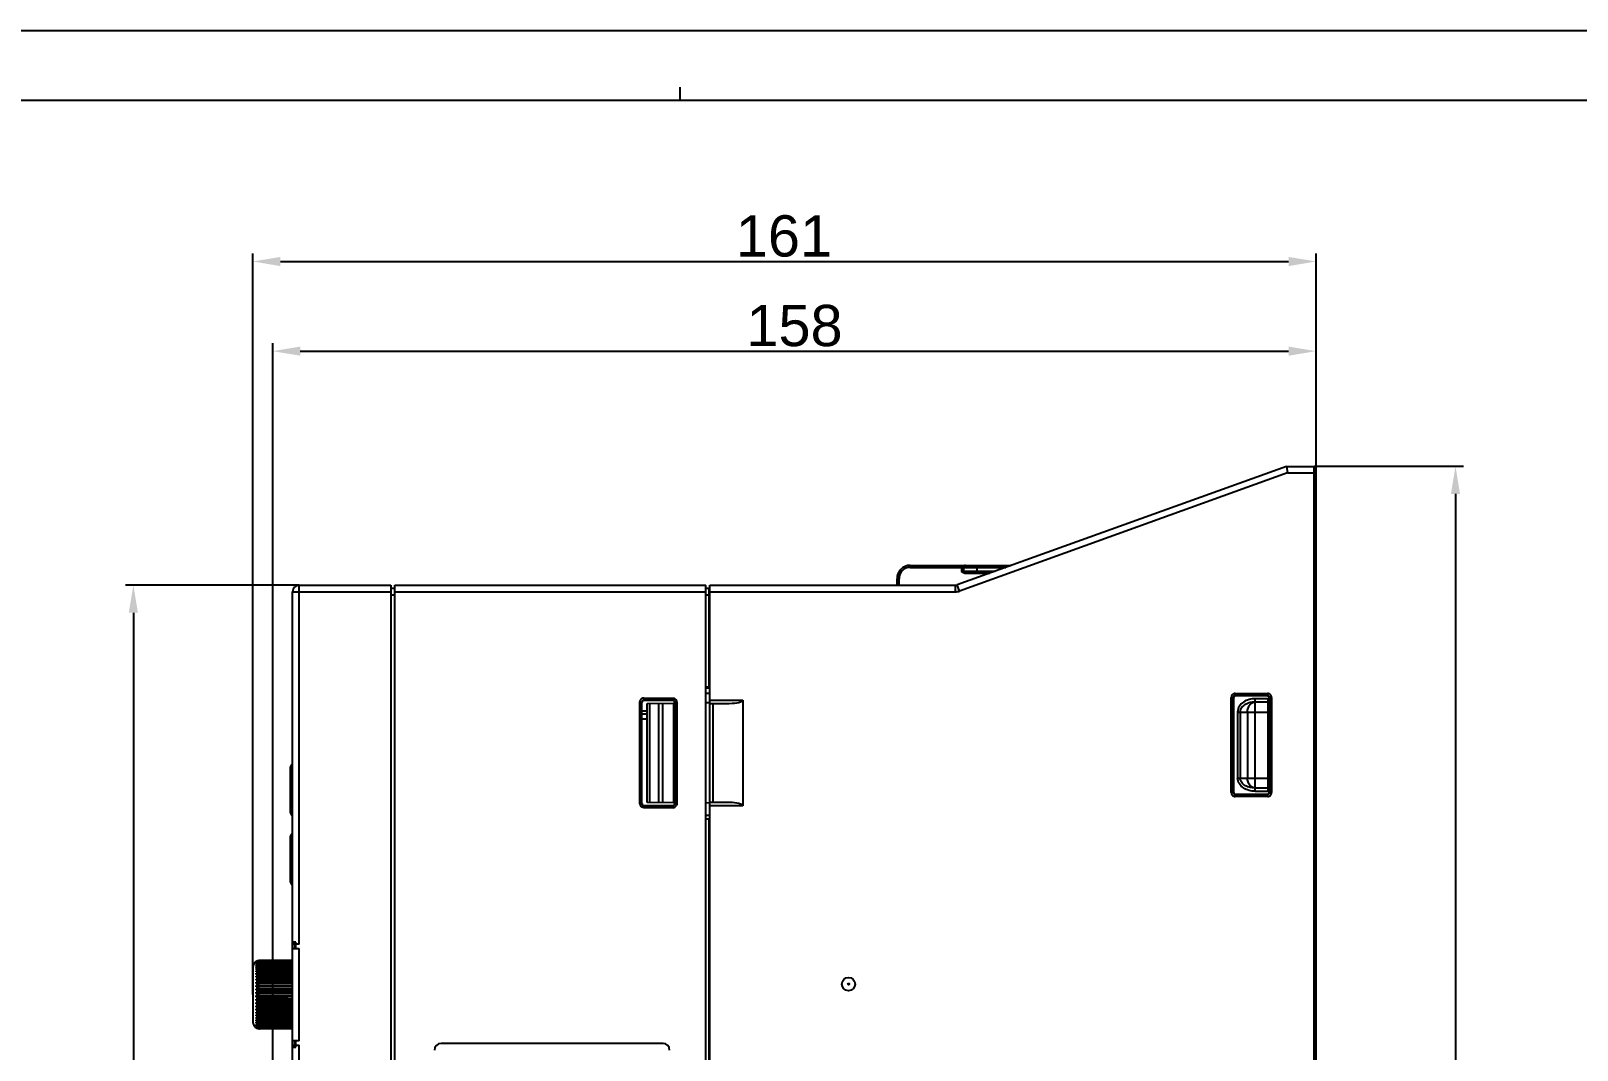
# Model space of a CAD drawing. Header units: millimetres. Extents: x 1211 to 2052, y 913 to 1507.
# Drawn here: x 1584.1 to 1818.2, y 1353 to 1507.3 of the extents above; entities that cross this region are included whole.
import ezdxf

# ---------------------------------------------------------------- set-up
doc = ezdxf.new("R2010")
doc.units = ezdxf.units.MM
for name, color, linetype in [('1360010094SOLIDLINE', 7, 'Continuous'), ('ELT-IDC-30A-2_54SOLIDLINE', 7, 'Continuous'), ('VF-51-F0001_2_SOLIDLINE', 7, 'Continuous'), ('VF-51-P002SOLIDLINE', 7, 'Continuous'), ('VF-51-P003DIMENSION', 7, 'Continuous'), ('VF-51-P003SOLIDLINE', 7, 'Continuous'), ('VF-51-P004SOLIDLINE', 7, 'Continuous'), ('VF-51-P005SOLIDLINE', 7, 'Continuous'), ('VF-51-P006SOLIDLINE', 7, 'Continuous')]:
    doc.layers.add(name, color=color, linetype=linetype)
doc.styles.get("Standard").update_dxf_attribs({"font": 'arial.ttf'})
doc.dimstyles.new('DIMSTYLE_1', dxfattribs={"dimtxt": 4.166667, "dimasz": 4.166667, "dimexe": 1.2, "dimexo": 0, "dimtad": 1, "dimdsep": 46, "dimtxsty": 'Standard', "dimblk": 'CLOSED', "dimblk1": 'CLOSED', "dimblk2": 'CLOSED', "dimcen": 0.09, "dimclrt": 5, "dimadec": 0, "dimazin": 0, "dimtp": 0.2, "dimtm": 0.2, "dimtfac": 1, "dimtofl": 0, "dimtmove": 0, "dimatfit": 3, "dimldrblk": 'CLOSED', "dimfxl": 1, "dimtolj": 1, "dimarcsym": 0})

# ---------------------------------------------------------------- blocks, each defined once
blk = doc.blocks.new('*D7')
at = {"layer": 'Defpoints', "color": 0, "linetype": 'Continuous', "transparency": 16777216}
for p in [(1778.7, 1472.41), (1778.7, 1438.19), (1617.7, 1361.39)]:
    blk.add_point(p, dxfattribs=at)
at = {"layer": 'VF-51-P003DIMENSION', "color": 0, "linetype": 'Continuous', "lineweight": -2, "transparency": 16777216}
for p, q in [((1617.7, 1361.39), (1617.7, 1473.61)), ((1778.7, 1438.19), (1778.7, 1473.61)), ((1621.86, 1472.41), (1774.53, 1472.41))]:
    blk.add_line(p, q, dxfattribs=at)
at = {"layer": 'VF-51-P003DIMENSION', "color": 0, "linetype": 'Continuous', "transparency": 16777216}
for points in [[(1621.86, 1473.1), (1621.86, 1471.71), (1617.7, 1472.41)], [(1774.53, 1473.1), (1774.53, 1471.71), (1778.7, 1472.41)]]:
    blk.add_solid(points, dxfattribs=at)
at = {"layer": 'VF-51-P003DIMENSION', "color": 5, "linetype": 'Continuous', "transparency": 16777216, "insert": (1698.11, 1479.41), "char_height": 6.25, "attachment_point": 2}
blk.add_mtext('\\A1;161', dxfattribs=at)
blk = doc.blocks.new('_CLOSED')
at = {"color": 0, "linetype": 'ByBlock'}
for p, q in [((0, 0), (-1, 0.2)), ((-1, 0.2), (-1, -0.2)), ((-1, -0.2), (0, 0)), ((-1, 0), (0, 0))]:
    blk.add_line(p, q, dxfattribs=at)
blk = doc.blocks.new('*D8')
at = {"layer": 'Defpoints', "color": 0, "linetype": 'Continuous', "transparency": 16777216}
for p in [(1778.7, 1458.83), (1778.7, 1438.19), (1620.7, 1328.81)]:
    blk.add_point(p, dxfattribs=at)
at = {"layer": 'VF-51-P003DIMENSION', "color": 0, "linetype": 'Continuous', "lineweight": -2, "transparency": 16777216}
for p, q in [((1620.7, 1328.81), (1620.7, 1460.03)), ((1624.86, 1458.83), (1774.53, 1458.83)), ((1778.7, 1438.19), (1778.7, 1460.03))]:
    blk.add_line(p, q, dxfattribs=at)
at = {"layer": 'VF-51-P003DIMENSION', "color": 0, "linetype": 'Continuous', "transparency": 16777216}
for points in [[(1624.86, 1459.52), (1624.86, 1458.14), (1620.7, 1458.83)], [(1774.53, 1459.52), (1774.53, 1458.14), (1778.7, 1458.83)]]:
    blk.add_solid(points, dxfattribs=at)
at = {"layer": 'VF-51-P003DIMENSION', "color": 5, "linetype": 'Continuous', "transparency": 16777216, "insert": (1699.71, 1465.84), "char_height": 6.25, "attachment_point": 2}
blk.add_mtext('\\A1;158', dxfattribs=at)
blk = doc.blocks.new('*D9')
at = {"layer": 'Defpoints', "color": 0, "linetype": 'Continuous', "transparency": 16777216}
for p in [(1778.4, 1441.39), (1778.4, 1121.39), (1799.8, 1121.39)]:
    blk.add_point(p, dxfattribs=at)
at = {"layer": 'VF-51-P003DIMENSION', "color": 0, "linetype": 'Continuous', "lineweight": -2, "transparency": 16777216}
for p, q in [((1778.4, 1441.39), (1801, 1441.39)), ((1799.8, 1437.22), (1799.8, 1290.02)), ((1799.8, 1125.56), (1799.8, 1274.99)), ((1778.4, 1121.39), (1801, 1121.39))]:
    blk.add_line(p, q, dxfattribs=at)
at = {"layer": 'VF-51-P003DIMENSION', "color": 0, "linetype": 'Continuous', "transparency": 16777216}
for points in [[(1799.11, 1437.22), (1800.49, 1437.22), (1799.8, 1441.39)], [(1799.11, 1125.56), (1800.49, 1125.56), (1799.8, 1121.39)]]:
    blk.add_solid(points, dxfattribs=at)
at = {"layer": 'VF-51-P003DIMENSION', "color": 5, "linetype": 'Continuous', "transparency": 16777216, "insert": (1806.49, 1282.51), "char_height": 6.25, "attachment_point": 2, "rotation": 270}
blk.add_mtext('\\A1;320', dxfattribs=at)
blk = doc.blocks.new('*D10')
at = {"layer": 'Defpoints', "color": 0, "linetype": 'Continuous', "transparency": 16777216}
for p in [(1624.7, 1423.39), (1599.6, 1137.5), (1638.6, 1137.5)]:
    blk.add_point(p, dxfattribs=at)
at = {"layer": 'VF-51-P003DIMENSION', "color": 0, "linetype": 'Continuous', "lineweight": -2, "transparency": 16777216}
for p, q in [((1624.7, 1423.39), (1598.4, 1423.39)), ((1599.6, 1419.22), (1599.6, 1141.66)), ((1638.6, 1137.5), (1598.4, 1137.5))]:
    blk.add_line(p, q, dxfattribs=at)
at = {"layer": 'VF-51-P003DIMENSION', "color": 0, "linetype": 'Continuous', "transparency": 16777216}
for points in [[(1598.9, 1419.22), (1600.29, 1419.22), (1599.6, 1423.39)], [(1598.9, 1141.66), (1600.29, 1141.66), (1599.6, 1137.5)]]:
    blk.add_solid(points, dxfattribs=at)
at = {"layer": 'VF-51-P003DIMENSION', "color": 5, "linetype": 'Continuous', "transparency": 16777216, "insert": (1592.59, 1280.34), "char_height": 6.25, "attachment_point": 2, "rotation": 90}
blk.add_mtext('\\A1;286', dxfattribs=at)

msp = doc.modelspace()

# ---------------------------------------------------------------- linework, layer by layer
at = {"color": 7, "linetype": 'Continuous'}
for p, q in [((2052.34, 1507.322), (1211.34, 1507.322)), ((1226.84, 1496.822), (2036.84, 1496.822))]:
    msp.add_line(p, q, dxfattribs=at)
at = {"linetype": 'Continuous'}
msp.add_line((1682.34, 1498.822), (1682.34, 1496.822), dxfattribs=at)
at = {"layer": '1360010094SOLIDLINE', "linetype": 'Continuous'}
for p, q in [((1676.62, 1404.389), (1677.398, 1404.389)), ((1676.62, 1403.889), (1677.398, 1403.889))]:
    msp.add_line(p, q, dxfattribs=at)
at = {"layer": 'ELT-IDC-30A-2_54SOLIDLINE', "linetype": 'Continuous'}
msp.add_line((1677.398, 1403.129), (1676.62, 1403.129), dxfattribs=at)
at = {"layer": 'VF-51-F0001_2_SOLIDLINE', "linetype": 'Continuous'}
for p, q in [((1623.398, 1388.909), (1623.398, 1395.909)), ((1623.698, 1395.409), (1623.398, 1395.409)), ((1623.368, 1395.359), (1623.368, 1393.404)), ((1623.368, 1395.359), (1623.398, 1395.359)), ((1623.368, 1395.336), (1623.398, 1395.336)), ((1623.368, 1395.178), (1623.398, 1395.178)), ((1623.368, 1394.748), (1623.398, 1394.748)), ((1623.368, 1394.319), (1623.398, 1394.319)), ((1623.398, 1394.161), (1623.368, 1394.161)), ((1623.368, 1393.404), (1623.398, 1393.404)), ((1623.368, 1393.381), (1623.398, 1393.381)), ((1623.368, 1392.559), (1623.368, 1392.259)), ((1623.368, 1392.559), (1623.398, 1392.559)), ((1623.368, 1392.259), (1623.398, 1392.259)), ((1623.368, 1391.459), (1623.368, 1389.504)), ((1623.368, 1391.459), (1623.398, 1391.459)), ((1623.368, 1391.436), (1623.398, 1391.436)), ((1623.368, 1391.233), (1623.398, 1391.233)), ((1623.368, 1389.504), (1623.398, 1389.504)), ((1623.368, 1389.497), (1623.368, 1389.481)), ((1623.368, 1389.481), (1623.398, 1389.481)), ((1623.398, 1389.409), (1623.698, 1389.409)), ((1623.398, 1378.409), (1623.398, 1385.409)), ((1623.698, 1384.909), (1623.398, 1384.909)), ((1623.368, 1383.13), (1623.368, 1380.687)), ((1623.368, 1383.13), (1623.398, 1383.13)), ((1623.368, 1382.845), (1623.398, 1382.845)), ((1623.368, 1381.916), (1623.398, 1381.916)), ((1623.368, 1380.983), (1623.398, 1380.983)), ((1623.398, 1380.715), (1623.368, 1380.715)), ((1623.368, 1380.687), (1623.398, 1380.687)), ((1623.398, 1378.909), (1623.698, 1378.909))]:
    msp.add_line(p, q, dxfattribs=at)
for centre, start, end in [((1623.99, 1395.816), 119.40936, 171.1042), ((1623.998, 1395.817), 120.01436, 180), ((1623.998, 1389), 180, 239.93226), ((1623.99, 1389.001), 188.8958, 240.56875), ((1623.99, 1385.316), 119.40936, 171.1042), ((1623.998, 1385.317), 120.01436, 180), ((1623.998, 1378.5), 180, 239.93226), ((1623.99, 1378.501), 188.8958, 240.56875)]:
    msp.add_arc(centre, 0.6, start, end, dxfattribs=at)
at = {"layer": 'VF-51-P002SOLIDLINE', "linetype": 'Continuous'}
for p, q in [((1623.698, 1349.159), (1623.698, 1422.389)), ((1623.698, 1422.389), (1638.598, 1422.389)), ((1624.698, 1369.028), (1624.698, 1423.389)), ((1624.698, 1423.389), (1638.598, 1423.389)), ((1638.598, 1423.389), (1638.598, 1348.899)), ((1639.198, 1422.889), (1638.598, 1422.889)), ((1639.198, 1421.889), (1638.598, 1421.889)), ((1639.198, 1137.489), (1639.198, 1423.389)), ((1639.198, 1423.389), (1686.298, 1423.389)), ((1639.198, 1422.389), (1686.298, 1422.389)), ((1686.298, 1137.489), (1686.298, 1423.389)), ((1686.798, 1422.889), (1686.298, 1422.889)), ((1686.798, 1421.889), (1686.298, 1421.889)), ((1686.798, 1407.989), (1686.798, 1422.889)), ((1686.798, 1422.039), (1686.898, 1422.037)), ((1686.798, 1421.039), (1686.898, 1421.037)), ((1686.298, 1407.98), (1686.898, 1407.99)), ((1676.3, 1390.291), (1676.3, 1405.686)), ((1676.3, 1405.686), (1676.6, 1405.686)), ((1676.6, 1390.291), (1676.6, 1405.686)), ((1676.9, 1406.286), (1676.9, 1405.986)), ((1676.9, 1406.286), (1681.295, 1406.286)), ((1676.9, 1405.986), (1681.295, 1405.986)), ((1681.295, 1406.286), (1681.295, 1405.986)), ((1681.595, 1405.686), (1681.595, 1390.291)), ((1681.895, 1405.686), (1681.595, 1405.686)), ((1681.895, 1405.686), (1681.895, 1390.291)), ((1676.3, 1390.291), (1676.6, 1390.291)), ((1676.9, 1389.691), (1676.9, 1389.991)), ((1681.295, 1389.991), (1676.9, 1389.991)), ((1681.295, 1389.691), (1676.9, 1389.691)), ((1681.295, 1389.691), (1681.295, 1389.991)), ((1681.895, 1390.291), (1681.595, 1390.291)), ((1686.298, 1387.997), (1686.898, 1387.987)), ((1686.798, 1170.039), (1686.798, 1387.989)), ((1624.198, 1369.334), (1623.698, 1369.34)), ((1623.698, 1368.389), (1624.698, 1368.389)), ((1623.992, 1369.041), (1623.992, 1368.389)), ((1624.698, 1369.028), (1623.992, 1369.041)), ((1624.198, 1368.389), (1624.198, 1369.334)), ((1624.698, 1354.389), (1624.698, 1368.389)), ((1624.698, 1354.389), (1623.698, 1354.389)), ((1623.698, 1353.437), (1624.198, 1353.443)), ((1623.992, 1354.389), (1623.992, 1353.737)), ((1623.992, 1353.737), (1624.698, 1353.749)), ((1624.198, 1353.443), (1624.198, 1354.389)), ((1624.698, 1349.142), (1624.698, 1353.749)), ((1679.805, 1353.996), (1646.19, 1353.996))]:
    msp.add_line(p, q, dxfattribs=at)
for centre, radius, start, end in [((1624.698, 1422.389), 1, 90, 180), ((1676.9, 1405.686), 0.6, 89.99924, 148.23051), ((1676.9, 1405.686), 0.3, 89.99305, 180.00695), ((1681.295, 1405.686), 0.3, 359.99305, 90.00695), ((1681.295, 1405.686), 0.6, 359.99924, 58.23051), ((1676.9, 1390.291), 0.6, 179.99924, 238.23051), ((1676.9, 1390.291), 0.3, 179.99305, 270.00695), ((1681.295, 1390.291), 0.6, 269.99924, 328.23051), ((1623.998, 1369.34), 0.3, 180, 269), ((1623.998, 1353.437), 0.3, 91, 180)]:
    msp.add_arc(centre, radius, start, end, dxfattribs=at)
for centre, major_axis, ratio, start_param, end_param in [((1676.92, 1405.666), (0, 0.3), 0.9999239, 0.0000762, 1.5707963), ((1681.284, 1405.675), (-0.212, -0.212), 0.9999239, 8.6394179, 10.210138), ((1681.284, 1405.675), (0.212, 0.212), 0.9999239, -0.7853601, 0.2617834), ((1676.92, 1390.311), (0, 0.3), 0.9999239, 1.5707963, 3.1415165), ((1681.284, 1390.302), (-0.212, 0.212), 0.9999239, 8.6394179, 10.210138), ((1646.191, 1352.995), (0.707, -0.707), 0.9996955, 2.3563468, 3.9268385), ((1679.804, 1352.995), (0.707, 0.707), 0.9996955, -0.7852459, 0.7852459)]:
    msp.add_ellipse(centre, major_axis=major_axis, ratio=ratio, start_param=start_param, end_param=end_param, dxfattribs=at)
for points in [[(1676.3, 1405.686), (1676.3, 1405.795), (1676.332, 1405.909), (1676.39, 1406.002)], [(1681.295, 1406.286), (1681.404, 1406.286), (1681.518, 1406.254), (1681.611, 1406.196)], [(1676.9, 1389.691), (1676.791, 1389.691), (1676.677, 1389.723), (1676.584, 1389.781)], [(1681.55, 1390.133), (1681.499, 1390.05), (1681.392, 1389.991), (1681.295, 1389.991)], [(1681.595, 1390.291), (1681.595, 1390.236), (1681.579, 1390.18), (1681.55, 1390.133)], [(1681.895, 1390.291), (1681.895, 1390.182), (1681.863, 1390.068), (1681.805, 1389.975)]]:
    msp.add_open_spline(points, degree=3, dxfattribs=at)
at = {"layer": 'VF-51-P003SOLIDLINE', "linetype": 'Continuous'}
for p, q in [((1774.198, 1441.389), (1724.362, 1423.448)), ((1774.372, 1440.389), (1724.7, 1422.507)), ((1774.198, 1441.389), (1774.372, 1440.389)), ((1774.198, 1441.389), (1778.398, 1441.389)), ((1774.372, 1440.389), (1778.398, 1440.389)), ((1778.398, 1121.389), (1778.398, 1441.389)), ((1686.898, 1405.499), (1686.898, 1423.389)), ((1686.898, 1423.389), (1724.023, 1423.389)), ((1686.898, 1422.389), (1724.023, 1422.389)), ((1724.023, 1423.389), (1724.023, 1422.389)), ((1724.7, 1422.507), (1724.362, 1423.448)), ((1686.898, 1407.779), (1686.298, 1407.769)), ((1677.398, 1405.489), (1681.387, 1405.523)), ((1677.398, 1390.489), (1677.398, 1405.489)), ((1677.798, 1390.485), (1677.798, 1405.492)), ((1679.131, 1405.504), (1679.131, 1390.473)), ((1679.731, 1405.509), (1679.731, 1390.468)), ((1681.387, 1405.523), (1681.387, 1390.454)), ((1681.596, 1405.525), (1681.398, 1405.523)), ((1686.898, 1406.998), (1686.298, 1407.008)), ((1686.898, 1405.571), (1686.298, 1405.566)), ((1686.898, 1405.999), (1691.898, 1405.999)), ((1686.898, 1405.499), (1689.832, 1405.499)), ((1686.898, 1390.489), (1686.898, 1405.489)), ((1687.384, 1390.483), (1687.384, 1405.494)), ((1691.898, 1405.999), (1691.898, 1389.978)), ((1765.853, 1391.994), (1765.853, 1406.383)), ((1765.853, 1406.383), (1766.153, 1406.383)), ((1766.153, 1391.994), (1766.153, 1406.383)), ((1766.196, 1406.34), (1766.196, 1392.037)), ((1766.453, 1406.983), (1766.453, 1406.683)), ((1766.453, 1406.983), (1771.342, 1406.983)), ((1766.453, 1406.683), (1771.342, 1406.683)), ((1771.299, 1406.64), (1766.496, 1406.64)), ((1771.342, 1406.983), (1771.342, 1406.683)), ((1771.599, 1392.037), (1771.599, 1406.34)), ((1771.642, 1406.383), (1771.642, 1391.994)), ((1771.942, 1406.383), (1771.642, 1406.383)), ((1771.942, 1406.383), (1771.942, 1391.994)), ((1765.853, 1391.994), (1766.153, 1391.994)), ((1766.453, 1391.394), (1766.453, 1391.694)), ((1771.342, 1391.694), (1766.453, 1391.694)), ((1771.342, 1391.394), (1766.453, 1391.394)), ((1766.496, 1391.737), (1771.299, 1391.737)), ((1771.342, 1391.394), (1771.342, 1391.694)), ((1771.942, 1391.994), (1771.642, 1391.994)), ((1681.387, 1390.454), (1677.398, 1390.489)), ((1681.596, 1390.452), (1681.398, 1390.454)), ((1686.898, 1390.406), (1686.298, 1390.411)), ((1686.898, 1388.529), (1686.298, 1388.519)), ((1686.898, 1167.549), (1686.898, 1390.478)), ((1689.832, 1390.478), (1686.898, 1390.478)), ((1691.898, 1389.978), (1686.898, 1389.978))]:
    msp.add_line(p, q, dxfattribs=at)
for radius in [1, 0.1]:
    msp.add_circle((1707.898, 1362.989), radius, dxfattribs=at)
for centre, radius, start, end in [((1724.023, 1424.389), 1, 270, 289.79888), ((1724.023, 1424.389), 2, 270, 289.79888), ((1766.453, 1406.384), 0.6, 89.99646, 180.00354), ((1766.453, 1406.384), 0.3, 89.97178, 180.02822), ((1771.343, 1406.384), 0.6, 359.99646, 90.00354), ((1771.343, 1406.384), 0.3, 359.97178, 90.02822), ((1766.453, 1391.994), 0.6, 179.99646, 270.00354), ((1766.453, 1391.994), 0.3, 179.97178, 270.02822), ((1771.343, 1391.994), 0.6, 269.99646, 0.00354), ((1771.343, 1391.994), 0.3, 269.97178, 0.02822)]:
    msp.add_arc(centre, radius, start, end, dxfattribs=at)
for centre, major_axis, ratio, start_param, end_param in [((1689.814, 1405.999), (2.083, 0), 0.24, -1.5620697, 0), ((1766.496, 1406.34), (-0.185, 0.237), 0.9997489, -0.6627332, 0.9077585), ((1771.299, 1406.34), (0.229, 0.194), 0.9996295, 5.5805327, 7.1510245), ((1766.496, 1392.037), (0.185, 0.237), 0.9997489, -4.0493511, -2.4788594), ((1771.299, 1392.037), (0.229, -0.194), 0.9996295, -0.8678391, 0.7026526), ((1689.814, 1389.978), (2.083, 0), 0.24, 0, 1.5620697)]:
    msp.add_ellipse(centre, major_axis=major_axis, ratio=ratio, start_param=start_param, end_param=end_param, dxfattribs=at)
at = {"layer": 'VF-51-P004SOLIDLINE', "linetype": 'Continuous'}
for p, q in [((1717.237, 1426.389), (1717.237, 1426.089)), ((1717.237, 1426.389), (1732.531, 1426.389)), ((1717.237, 1426.089), (1731.698, 1426.089)), ((1725.017, 1426.389), (1725.017, 1425.483)), ((1725.315, 1426.089), (1725.315, 1425.492)), ((1727.298, 1426.389), (1727.298, 1425.218)), ((1715.237, 1424.354), (1715.537, 1424.359)), ((1715.254, 1423.389), (1715.237, 1424.354)), ((1715.554, 1423.389), (1715.537, 1424.359)), ((1729.198, 1425.189), (1725.534, 1425.189)), ((1727.298, 1425.518), (1730.113, 1425.518)), ((1727.298, 1425.218), (1729.28, 1425.218))]:
    msp.add_line(p, q, dxfattribs=at)
for radius in [2, 1.7]:
    msp.add_arc((1717.237, 1424.389), radius, 90, 181, dxfattribs=at)
for points, knots in [([(1725.612, 1426.389), (1725.536, 1426.389), (1725.377, 1426.324), (1725.315, 1426.165), (1725.315, 1426.089)], [0, 0, 0, 0, 0.4984833, 1, 1, 1, 1]), ([(1725.017, 1425.483), (1725.083, 1425.483), (1725.172, 1425.483), (1725.27, 1425.489), (1725.304, 1425.49), (1725.315, 1425.492)], [0, 0, 0, 0, 0.6645417, 0.8890124, 1, 1, 1, 1]), ([(1725.534, 1425.189), (1725.433, 1425.189), (1725.232, 1425.268), (1725.089, 1425.412), (1725.017, 1425.483)], [0, 0, 0, 0, 0.4979135, 1, 1, 1, 1]), ([(1725.315, 1425.492), (1725.387, 1425.501), (1725.609, 1425.503), (1726.035, 1425.513), (1726.623, 1425.517), (1727.063, 1425.518), (1727.298, 1425.518)], [0, 0, 0, 0, 0.1106187, 0.3351678, 0.6447553, 1, 1, 1, 1]), ([(1725.315, 1425.492), (1725.315, 1425.416), (1725.378, 1425.257), (1725.536, 1425.193), (1725.612, 1425.193)], [0, 0, 0, 0, 0.5014867, 1, 1, 1, 1]), ([(1725.534, 1425.189), (1725.543, 1425.189), (1725.569, 1425.19), (1725.595, 1425.19), (1725.612, 1425.193)], [0, 0, 0, 0, 0.3581269, 1, 1, 1, 1]), ([(1725.612, 1425.193), (1725.674, 1425.201), (1725.863, 1425.203), (1726.224, 1425.213), (1726.724, 1425.217), (1727.098, 1425.218), (1727.298, 1425.218)], [0, 0, 0, 0, 0.1106527, 0.3351992, 0.644772, 1, 1, 1, 1])]:
    msp.add_open_spline(points, degree=3, knots=knots, dxfattribs=at)
at = {"layer": 'VF-51-P005SOLIDLINE', "linetype": 'Continuous'}
for p, q in [((1617.698, 1365.542), (1617.698, 1357.235)), ((1618.168, 1366.376), (1618.168, 1366.388)), ((1618.189, 1366.388), (1618.168, 1366.388)), ((1618.168, 1366.31), (1618.168, 1366.345)), ((1618.232, 1366.345), (1618.168, 1366.345)), ((1618.168, 1366.19), (1618.168, 1366.247)), ((1618.29, 1366.247), (1618.168, 1366.247)), ((1618.29, 1366.247), (1618.168, 1366.247)), ((1618.395, 1366.097), (1618.168, 1366.096)), ((1618.395, 1366.097), (1618.168, 1366.096)), ((1618.168, 1366.017), (1618.168, 1366.096)), ((1623.698, 1365.904), (1618.168, 1365.894)), ((1618.168, 1365.794), (1618.168, 1365.894)), ((1618.168, 1365.522), (1618.168, 1365.642)), ((1618.168, 1365.205), (1618.168, 1365.344)), ((1618.168, 1364.846), (1618.168, 1365.002)), ((1623.698, 1365.275), (1618.421, 1365.257)), ((1623.698, 1365.605), (1618.458, 1365.586)), ((1623.698, 1365.89), (1618.496, 1365.871)), ((1623.698, 1366.127), (1618.534, 1366.109)), ((1623.698, 1366.315), (1618.574, 1366.297)), ((1623.698, 1366.45), (1618.614, 1366.433)), ((1623.698, 1366.532), (1618.654, 1366.515)), ((1618.654, 1366.515), (1618.694, 1366.514)), ((1623.698, 1366.56), (1618.694, 1366.542)), ((1618.168, 1364.45), (1618.168, 1364.621)), ((1618.168, 1364.02), (1618.168, 1364.204)), ((1618.168, 1363.561), (1618.168, 1363.757)), ((1618.168, 1363.078), (1618.168, 1363.283)), ((1618.168, 1362.576), (1618.168, 1362.789)), ((1623.698, 1363.105), (1618.253, 1363.086)), ((1623.698, 1363.593), (1618.284, 1363.574)), ((1623.698, 1364.06), (1618.316, 1364.041)), ((1623.698, 1364.498), (1618.35, 1364.48)), ((1623.698, 1364.905), (1618.385, 1364.887)), ((1618.168, 1362.576), (1618.223, 1362.58)), ((1618.168, 1362.062), (1618.168, 1362.28)), ((1618.168, 1362.062), (1618.195, 1362.063)), ((1618.168, 1361.54), (1618.168, 1361.76)), ((1618.362, 1361.541), (1618.168, 1361.54)), ((1618.168, 1361.017), (1618.168, 1361.237)), ((1618.362, 1361.236), (1618.168, 1361.237)), ((1618.168, 1360.497), (1618.168, 1360.715)), ((1618.195, 1360.714), (1618.168, 1360.715)), ((1623.698, 1362.082), (1618.195, 1362.063)), ((1623.698, 1360.695), (1618.195, 1360.714)), ((1623.698, 1362.599), (1618.223, 1362.58)), ((1623.698, 1360.695), (1623.632, 1360.695)), ((1618.168, 1359.988), (1618.168, 1360.201)), ((1618.223, 1360.197), (1618.168, 1360.201)), ((1618.168, 1359.494), (1618.168, 1359.699)), ((1618.168, 1359.02), (1618.168, 1359.217)), ((1618.168, 1358.573), (1618.168, 1358.758)), ((1618.168, 1358.156), (1618.168, 1358.327)), ((1623.698, 1360.178), (1618.223, 1360.197)), ((1623.698, 1359.673), (1618.253, 1359.692)), ((1623.698, 1359.184), (1618.284, 1359.203)), ((1623.698, 1358.718), (1618.316, 1358.736)), ((1623.698, 1358.279), (1618.35, 1358.297)), ((1618.168, 1357.775), (1618.168, 1357.931)), ((1618.168, 1357.433), (1618.168, 1357.572)), ((1618.168, 1357.135), (1618.168, 1357.255)), ((1618.168, 1356.883), (1618.168, 1356.983)), ((1623.698, 1356.873), (1618.168, 1356.883)), ((1618.168, 1356.681), (1618.168, 1356.76)), ((1618.395, 1356.68), (1618.168, 1356.681)), ((1618.168, 1356.53), (1618.168, 1356.587)), ((1618.29, 1356.53), (1618.168, 1356.53)), ((1618.29, 1356.53), (1618.168, 1356.53)), ((1618.168, 1356.432), (1618.168, 1356.467)), ((1618.231, 1356.432), (1618.168, 1356.432)), ((1618.168, 1356.389), (1618.168, 1356.401)), ((1618.188, 1356.389), (1618.168, 1356.389)), ((1623.698, 1357.872), (1618.385, 1357.891)), ((1623.698, 1357.502), (1618.421, 1357.52)), ((1623.698, 1357.173), (1618.458, 1357.191)), ((1623.698, 1356.887), (1618.496, 1356.906)), ((1623.698, 1356.65), (1618.534, 1356.668)), ((1623.698, 1356.462), (1618.574, 1356.48)), ((1623.698, 1356.327), (1618.614, 1356.345)), ((1623.698, 1356.245), (1618.654, 1356.263)), ((1618.694, 1356.263), (1618.654, 1356.263)), ((1623.698, 1356.218), (1618.694, 1356.235))]:
    msp.add_line(p, q, dxfattribs=at)
for centre, radius, start, end in [((1618.698, 1365.542), 1, 122.41178, 180), ((1618.645, 1365.608), 0.904, 116.7256, 121.8689), ((1618.83, 1365.278), 1.255, 121.10272, 121.82441), ((1618.576, 1365.311), 0.986, 83.12188, 90.1346), ((1618.787, 1365.374), 1.06, 98.06483, 101.11219), ((1618.617, 1365.456), 0.976, 85.44953, 90.18038), ((1618.697, 1365.571), 0.971, 90.20075, 93.48046), ((1618.657, 1365.551), 0.964, 90.19976, 91.0663), ((1618.739, 1365.526), 0.988, 92.5845, 95.81329), ((1618.782, 1365.411), 1.022, 94.93096, 98.06412), ((1618.698, 1357.235), 1, 180, 237.94187), ((1618.829, 1357.498), 1.254, 238.17561, 238.89646), ((1618.645, 1357.169), 0.904, 238.13078, 243.27446), ((1618.721, 1357.274), 1.043, 238.00371, 242.83585), ((1618.714, 1357.261), 1.028, 242.84101, 245.23306), ((1618.706, 1357.244), 1.01, 245.21732, 256.07171), ((1618.7, 1357.224), 0.989, 256.12035, 257.05351), ((1618.698, 1357.214), 0.979, 257.04599, 266.54632), ((1618.576, 1357.466), 0.986, 269.8654, 276.87812), ((1618.787, 1357.402), 1.059, 258.97918, 261.97782), ((1618.617, 1357.321), 0.976, 269.81963, 274.55047), ((1618.782, 1357.366), 1.022, 261.97844, 265.0693), ((1618.739, 1357.251), 0.988, 264.23076, 267.41565), ((1618.657, 1357.226), 0.964, 268.9337, 269.80023), ((1618.697, 1357.206), 0.971, 266.56449, 269.79928)]:
    msp.add_arc(centre, radius, start, end, dxfattribs=at)
for points, knots in [([(1618.639, 1366.54), (1618.557, 1366.535), (1618.392, 1366.504), (1618.24, 1366.433), (1618.168, 1366.388)], [0, 0, 0, 0, 0.4892684, 1, 1, 1, 1]), ([(1618.168, 1366.31), (1618.235, 1366.352), (1618.381, 1366.413), (1618.537, 1366.432), (1618.614, 1366.433)], [0, 0, 0, 0, 0.5092576, 1, 1, 1, 1]), ([(1618.583, 1366.414), (1618.511, 1366.4), (1618.367, 1366.356), (1618.233, 1366.287), (1618.168, 1366.247)], [0, 0, 0, 0, 0.4916705, 1, 1, 1, 1]), ([(1618.168, 1366.19), (1618.229, 1366.227), (1618.363, 1366.28), (1618.504, 1366.297), (1618.574, 1366.297)], [0, 0, 0, 0, 0.5080491, 1, 1, 1, 1]), ([(1618.694, 1366.29), (1618.603, 1366.278), (1618.419, 1366.23), (1618.25, 1366.145), (1618.168, 1366.096)], [0, 0, 0, 0, 0.4902374, 1, 1, 1, 1]), ([(1618.168, 1366.017), (1618.224, 1366.049), (1618.344, 1366.095), (1618.472, 1366.109), (1618.534, 1366.109)], [0, 0, 0, 0, 0.5066961, 1, 1, 1, 1]), ([(1618.694, 1366.097), (1618.602, 1366.081), (1618.42, 1366.027), (1618.251, 1365.941), (1618.168, 1365.894)], [0, 0, 0, 0, 0.4919242, 1, 1, 1, 1]), ([(1618.168, 1365.794), (1618.218, 1365.821), (1618.326, 1365.86), (1618.44, 1365.871), (1618.496, 1365.871)], [0, 0, 0, 0, 0.5052362, 1, 1, 1, 1]), ([(1618.694, 1365.852), (1618.602, 1365.833), (1618.421, 1365.774), (1618.252, 1365.688), (1618.168, 1365.642)], [0, 0, 0, 0, 0.49411, 1, 1, 1, 1]), ([(1618.168, 1365.522), (1618.19, 1365.534), (1618.283, 1365.572), (1618.384, 1365.586), (1618.458, 1365.586)], [0, 0, 0, 0, 0.2549462, 1, 1, 1, 1]), ([(1618.694, 1365.558), (1618.602, 1365.536), (1618.467, 1365.488), (1618.295, 1365.409), (1618.21, 1365.365), (1618.168, 1365.344)], [0, 0, 0, 0, 0.4966684, 0.7507435, 1, 1, 1, 1]), ([(1618.168, 1365.205), (1618.188, 1365.215), (1618.269, 1365.246), (1618.356, 1365.257), (1618.421, 1365.257)], [0, 0, 0, 0, 0.2534946, 1, 1, 1, 1]), ([(1618.694, 1365.218), (1618.602, 1365.194), (1618.468, 1365.143), (1618.296, 1365.064), (1618.21, 1365.022), (1618.168, 1365.002)], [0, 0, 0, 0, 0.4996055, 0.7533746, 1, 1, 1, 1]), ([(1618.639, 1366.51), (1618.56, 1366.502), (1618.4, 1366.466), (1618.252, 1366.396), (1618.181, 1366.353)], [0, 0, 0, 0, 0.4896473, 1, 1, 1, 1]), ([(1618.239, 1366.416), (1618.301, 1366.448), (1618.433, 1366.496), (1618.571, 1366.513), (1618.639, 1366.514)], [0, 0, 0, 0, 0.5077883, 1, 1, 1, 1]), ([(1618.421, 1365.257), (1618.443, 1365.257), (1618.536, 1365.253), (1618.627, 1365.236), (1618.694, 1365.218)], [0, 0, 0, 0, 0.2458404, 1, 1, 1, 1]), ([(1618.458, 1365.586), (1618.477, 1365.586), (1618.557, 1365.584), (1618.636, 1365.571), (1618.694, 1365.558)], [0, 0, 0, 0, 0.2469322, 1, 1, 1, 1]), ([(1618.496, 1365.871), (1618.512, 1365.872), (1618.579, 1365.87), (1618.645, 1365.861), (1618.694, 1365.852)], [0, 0, 0, 0, 0.2478669, 1, 1, 1, 1]), ([(1618.534, 1366.109), (1618.574, 1366.109), (1618.628, 1366.106), (1618.681, 1366.099), (1618.694, 1366.097)], [0, 0, 0, 0, 0.7481981, 1, 1, 1, 1]), ([(1618.168, 1364.846), (1618.185, 1364.854), (1618.255, 1364.878), (1618.329, 1364.886), (1618.385, 1364.887)], [0, 0, 0, 0, 0.2520323, 1, 1, 1, 1]), ([(1618.694, 1364.837), (1618.603, 1364.81), (1618.469, 1364.757), (1618.296, 1364.678), (1618.211, 1364.639), (1618.168, 1364.621)], [0, 0, 0, 0, 0.5027261, 0.7560481, 1, 1, 1, 1]), ([(1618.694, 1364.418), (1618.603, 1364.388), (1618.47, 1364.334), (1618.297, 1364.257), (1618.211, 1364.22), (1618.168, 1364.204)], [0, 0, 0, 0, 0.5059176, 0.7586668, 1, 1, 1, 1]), ([(1618.168, 1364.02), (1618.203, 1364.031), (1618.253, 1364.039), (1618.303, 1364.041), (1618.316, 1364.041)], [0, 0, 0, 0, 0.7479847, 1, 1, 1, 1]), ([(1618.694, 1363.965), (1618.603, 1363.934), (1618.471, 1363.879), (1618.297, 1363.804), (1618.211, 1363.77), (1618.168, 1363.757)], [0, 0, 0, 0, 0.5090628, 0.7611316, 1, 1, 1, 1]), ([(1618.168, 1363.561), (1618.196, 1363.568), (1618.235, 1363.573), (1618.274, 1363.574), (1618.284, 1363.574)], [0, 0, 0, 0, 0.74764, 1, 1, 1, 1]), ([(1618.694, 1363.485), (1618.604, 1363.452), (1618.471, 1363.396), (1618.298, 1363.325), (1618.211, 1363.294), (1618.168, 1363.283)], [0, 0, 0, 0, 0.5120416, 0.7633426, 1, 1, 1, 1]), ([(1618.694, 1362.981), (1618.604, 1362.947), (1618.472, 1362.891), (1618.298, 1362.824), (1618.211, 1362.797), (1618.168, 1362.789)], [0, 0, 0, 0, 0.5147329, 0.7652023, 1, 1, 1, 1]), ([(1618.253, 1363.086), (1618.326, 1363.086), (1618.477, 1363.058), (1618.621, 1363.009), (1618.694, 1362.981)], [0, 0, 0, 0, 0.4846613, 1, 1, 1, 1]), ([(1618.284, 1363.574), (1618.352, 1363.575), (1618.492, 1363.552), (1618.626, 1363.509), (1618.694, 1363.485)], [0, 0, 0, 0, 0.4865498, 1, 1, 1, 1]), ([(1618.316, 1364.041), (1618.379, 1364.041), (1618.508, 1364.023), (1618.632, 1363.987), (1618.694, 1363.965)], [0, 0, 0, 0, 0.4884509, 1, 1, 1, 1]), ([(1618.35, 1364.48), (1618.407, 1364.48), (1618.524, 1364.466), (1618.637, 1364.436), (1618.694, 1364.418)], [0, 0, 0, 0, 0.4903191, 1, 1, 1, 1]), ([(1618.385, 1364.887), (1618.41, 1364.887), (1618.515, 1364.882), (1618.618, 1364.859), (1618.694, 1364.837)], [0, 0, 0, 0, 0.2445987, 1, 1, 1, 1]), ([(1618.694, 1362.46), (1618.605, 1362.425), (1618.473, 1362.37), (1618.298, 1362.307), (1618.211, 1362.285), (1618.168, 1362.28)], [0, 0, 0, 0, 0.5170183, 0.7666192, 1, 1, 1, 1]), ([(1618.694, 1361.927), (1618.605, 1361.892), (1618.474, 1361.838), (1618.298, 1361.781), (1618.211, 1361.763), (1618.168, 1361.76)], [0, 0, 0, 0, 0.518787, 0.7675132, 1, 1, 1, 1]), ([(1618.168, 1361.54), (1618.21, 1361.54), (1618.298, 1361.527), (1618.475, 1361.476), (1618.605, 1361.424), (1618.694, 1361.389)], [0, 0, 0, 0, 0.2321853, 0.4800641, 1, 1, 1, 1]), ([(1618.694, 1361.389), (1618.605, 1361.353), (1618.475, 1361.301), (1618.298, 1361.25), (1618.21, 1361.237), (1618.168, 1361.237)], [0, 0, 0, 0, 0.5199422, 0.767822, 1, 1, 1, 1]), ([(1618.168, 1361.017), (1618.211, 1361.014), (1618.298, 1360.996), (1618.474, 1360.939), (1618.605, 1360.885), (1618.694, 1360.85)], [0, 0, 0, 0, 0.2324942, 0.4812193, 1, 1, 1, 1]), ([(1618.168, 1360.497), (1618.211, 1360.492), (1618.298, 1360.47), (1618.473, 1360.407), (1618.605, 1360.352), (1618.694, 1360.317)], [0, 0, 0, 0, 0.2333882, 0.4829881, 1, 1, 1, 1]), ([(1618.195, 1362.063), (1618.236, 1362.063), (1618.319, 1362.052), (1618.487, 1362.008), (1618.611, 1361.96), (1618.694, 1361.927)], [0, 0, 0, 0, 0.2343142, 0.4817383, 1, 1, 1, 1]), ([(1618.694, 1360.85), (1618.611, 1360.817), (1618.487, 1360.769), (1618.319, 1360.725), (1618.236, 1360.714), (1618.195, 1360.714)], [0, 0, 0, 0, 0.518268, 0.7656934, 1, 1, 1, 1]), ([(1618.223, 1362.58), (1618.262, 1362.58), (1618.34, 1362.571), (1618.499, 1362.533), (1618.616, 1362.49), (1618.694, 1362.46)], [0, 0, 0, 0, 0.2362325, 0.483404, 1, 1, 1, 1]), ([(1618.694, 1360.317), (1618.616, 1360.287), (1618.499, 1360.244), (1618.34, 1360.206), (1618.262, 1360.197), (1618.223, 1360.197)], [0, 0, 0, 0, 0.5166012, 0.7637735, 1, 1, 1, 1]), ([(1618.168, 1359.988), (1618.211, 1359.98), (1618.298, 1359.953), (1618.472, 1359.886), (1618.604, 1359.83), (1618.694, 1359.796)], [0, 0, 0, 0, 0.2348051, 0.4852735, 1, 1, 1, 1]), ([(1618.168, 1359.494), (1618.211, 1359.483), (1618.298, 1359.453), (1618.471, 1359.381), (1618.604, 1359.325), (1618.694, 1359.292)], [0, 0, 0, 0, 0.2366648, 0.4879647, 1, 1, 1, 1]), ([(1618.284, 1359.203), (1618.274, 1359.203), (1618.235, 1359.204), (1618.196, 1359.209), (1618.168, 1359.217)], [0, 0, 0, 0, 0.2523627, 1, 1, 1, 1]), ([(1618.168, 1359.02), (1618.211, 1359.007), (1618.297, 1358.973), (1618.471, 1358.899), (1618.603, 1358.843), (1618.694, 1358.812)], [0, 0, 0, 0, 0.2388759, 0.4909435, 1, 1, 1, 1]), ([(1618.316, 1358.736), (1618.303, 1358.736), (1618.253, 1358.738), (1618.203, 1358.746), (1618.168, 1358.758)], [0, 0, 0, 0, 0.2520227, 1, 1, 1, 1]), ([(1618.168, 1358.573), (1618.211, 1358.557), (1618.297, 1358.52), (1618.47, 1358.443), (1618.603, 1358.389), (1618.694, 1358.359)], [0, 0, 0, 0, 0.2413407, 0.4940888, 1, 1, 1, 1]), ([(1618.168, 1358.156), (1618.211, 1358.138), (1618.296, 1358.099), (1618.469, 1358.02), (1618.603, 1357.967), (1618.694, 1357.94)], [0, 0, 0, 0, 0.2439595, 0.4972803, 1, 1, 1, 1]), ([(1618.694, 1359.796), (1618.621, 1359.768), (1618.477, 1359.719), (1618.326, 1359.691), (1618.253, 1359.692)], [0, 0, 0, 0, 0.5153411, 1, 1, 1, 1]), ([(1618.694, 1359.292), (1618.626, 1359.268), (1618.492, 1359.225), (1618.352, 1359.203), (1618.284, 1359.203)], [0, 0, 0, 0, 0.5134516, 1, 1, 1, 1]), ([(1618.694, 1358.812), (1618.632, 1358.79), (1618.508, 1358.754), (1618.379, 1358.736), (1618.316, 1358.736)], [0, 0, 0, 0, 0.5115503, 1, 1, 1, 1]), ([(1618.694, 1358.359), (1618.637, 1358.341), (1618.524, 1358.311), (1618.407, 1358.297), (1618.35, 1358.297)], [0, 0, 0, 0, 0.5096819, 1, 1, 1, 1]), ([(1618.694, 1357.94), (1618.668, 1357.933), (1618.567, 1357.906), (1618.462, 1357.89), (1618.385, 1357.891)], [0, 0, 0, 0, 0.2562816, 1, 1, 1, 1]), ([(1618.385, 1357.891), (1618.329, 1357.891), (1618.255, 1357.899), (1618.185, 1357.923), (1618.168, 1357.931)], [0, 0, 0, 0, 0.7479678, 1, 1, 1, 1]), ([(1618.168, 1357.775), (1618.21, 1357.755), (1618.296, 1357.713), (1618.468, 1357.634), (1618.602, 1357.583), (1618.694, 1357.559)], [0, 0, 0, 0, 0.2466331, 0.5004009, 1, 1, 1, 1]), ([(1618.421, 1357.52), (1618.356, 1357.521), (1618.269, 1357.531), (1618.188, 1357.563), (1618.168, 1357.572)], [0, 0, 0, 0, 0.7465078, 1, 1, 1, 1]), ([(1618.168, 1357.433), (1618.21, 1357.412), (1618.295, 1357.368), (1618.467, 1357.289), (1618.602, 1357.241), (1618.694, 1357.219)], [0, 0, 0, 0, 0.2492642, 0.5033379, 1, 1, 1, 1]), ([(1618.458, 1357.191), (1618.433, 1357.191), (1618.334, 1357.196), (1618.234, 1357.221), (1618.168, 1357.255)], [0, 0, 0, 0, 0.2490902, 1, 1, 1, 1]), ([(1618.168, 1357.135), (1618.252, 1357.089), (1618.421, 1357.003), (1618.602, 1356.944), (1618.694, 1356.926)], [0, 0, 0, 0, 0.5058963, 1, 1, 1, 1]), ([(1618.496, 1356.906), (1618.44, 1356.906), (1618.326, 1356.917), (1618.218, 1356.956), (1618.168, 1356.983)], [0, 0, 0, 0, 0.4947712, 1, 1, 1, 1]), ([(1618.168, 1356.883), (1618.251, 1356.836), (1618.42, 1356.75), (1618.602, 1356.696), (1618.694, 1356.681)], [0, 0, 0, 0, 0.5080821, 1, 1, 1, 1]), ([(1618.534, 1356.668), (1618.472, 1356.668), (1618.344, 1356.682), (1618.224, 1356.728), (1618.168, 1356.76)], [0, 0, 0, 0, 0.4933109, 1, 1, 1, 1]), ([(1618.168, 1356.681), (1618.25, 1356.632), (1618.419, 1356.547), (1618.603, 1356.499), (1618.694, 1356.487)], [0, 0, 0, 0, 0.5097688, 1, 1, 1, 1]), ([(1618.574, 1356.48), (1618.504, 1356.48), (1618.363, 1356.497), (1618.229, 1356.55), (1618.168, 1356.587)], [0, 0, 0, 0, 0.4919579, 1, 1, 1, 1]), ([(1618.168, 1356.53), (1618.233, 1356.49), (1618.367, 1356.421), (1618.512, 1356.377), (1618.585, 1356.363)], [0, 0, 0, 0, 0.5083806, 1, 1, 1, 1]), ([(1618.614, 1356.345), (1618.537, 1356.345), (1618.381, 1356.364), (1618.235, 1356.426), (1618.168, 1356.467)], [0, 0, 0, 0, 0.4907493, 1, 1, 1, 1]), ([(1618.181, 1356.424), (1618.252, 1356.381), (1618.4, 1356.311), (1618.56, 1356.275), (1618.639, 1356.267)], [0, 0, 0, 0, 0.5103722, 1, 1, 1, 1]), ([(1618.639, 1356.263), (1618.571, 1356.264), (1618.433, 1356.281), (1618.301, 1356.329), (1618.239, 1356.361)], [0, 0, 0, 0, 0.492216, 1, 1, 1, 1]), ([(1618.694, 1357.559), (1618.671, 1357.553), (1618.582, 1357.532), (1618.489, 1357.52), (1618.421, 1357.52)], [0, 0, 0, 0, 0.2550364, 1, 1, 1, 1]), ([(1618.694, 1357.219), (1618.674, 1357.215), (1618.597, 1357.199), (1618.517, 1357.191), (1618.458, 1357.191)], [0, 0, 0, 0, 0.2538467, 1, 1, 1, 1]), ([(1618.694, 1356.926), (1618.678, 1356.922), (1618.612, 1356.911), (1618.545, 1356.905), (1618.496, 1356.906)], [0, 0, 0, 0, 0.2527551, 1, 1, 1, 1]), ([(1618.694, 1356.681), (1618.681, 1356.679), (1618.628, 1356.671), (1618.574, 1356.668), (1618.534, 1356.668)], [0, 0, 0, 0, 0.2518014, 1, 1, 1, 1])]:
    msp.add_open_spline(points, degree=3, knots=knots, dxfattribs=at)
for points in [[(1623.698, 1365.649), (1621.854, 1365.647), (1620.011, 1365.644), (1618.168, 1365.642)], [(1623.698, 1365.348), (1621.854, 1365.347), (1620.011, 1365.345), (1618.168, 1365.344)], [(1623.698, 1365.004), (1621.854, 1365.003), (1620.011, 1365.003), (1618.168, 1365.002)], [(1623.698, 1364.62), (1621.854, 1364.62), (1620.011, 1364.62), (1618.168, 1364.621)], [(1618.168, 1364.45), (1618.225, 1364.471), (1618.288, 1364.48), (1618.35, 1364.48)], [(1623.698, 1364.201), (1621.854, 1364.202), (1620.011, 1364.203), (1618.168, 1364.204)], [(1623.698, 1363.75), (1621.854, 1363.752), (1620.011, 1363.754), (1618.168, 1363.757)], [(1623.698, 1363.274), (1621.854, 1363.277), (1620.011, 1363.28), (1618.168, 1363.283)], [(1618.168, 1363.078), (1618.196, 1363.083), (1618.224, 1363.085), (1618.253, 1363.086)], [(1623.698, 1362.778), (1621.854, 1362.781), (1620.011, 1362.785), (1618.168, 1362.789)], [(1623.698, 1362.266), (1621.854, 1362.27), (1620.011, 1362.275), (1618.168, 1362.28)], [(1623.698, 1361.744), (1621.854, 1361.749), (1620.011, 1361.755), (1618.168, 1361.76)], [(1623.698, 1361.033), (1621.854, 1361.028), (1620.011, 1361.023), (1618.168, 1361.017)], [(1623.698, 1360.512), (1621.854, 1360.507), (1620.011, 1360.502), (1618.168, 1360.497)], [(1623.698, 1361.559), (1621.919, 1361.553), (1620.141, 1361.547), (1618.362, 1361.541)], [(1623.698, 1361.219), (1621.919, 1361.224), (1620.141, 1361.23), (1618.362, 1361.236)], [(1623.698, 1360), (1621.854, 1359.996), (1620.011, 1359.992), (1618.168, 1359.988)], [(1618.253, 1359.692), (1618.224, 1359.692), (1618.196, 1359.694), (1618.168, 1359.699)], [(1623.698, 1359.503), (1621.854, 1359.5), (1620.011, 1359.497), (1618.168, 1359.494)], [(1623.698, 1359.027), (1621.854, 1359.025), (1620.011, 1359.023), (1618.168, 1359.02)], [(1623.698, 1358.577), (1621.854, 1358.576), (1620.011, 1358.574), (1618.168, 1358.573)], [(1618.35, 1358.297), (1618.288, 1358.298), (1618.225, 1358.306), (1618.168, 1358.327)], [(1623.698, 1358.157), (1621.854, 1358.157), (1620.011, 1358.157), (1618.168, 1358.156)], [(1623.698, 1357.773), (1621.854, 1357.774), (1620.011, 1357.774), (1618.168, 1357.775)], [(1623.698, 1357.429), (1621.854, 1357.43), (1620.011, 1357.432), (1618.168, 1357.433)], [(1623.698, 1357.128), (1621.854, 1357.13), (1620.011, 1357.133), (1618.168, 1357.135)]]:
    msp.add_open_spline(points, degree=3, dxfattribs=at)
at = {"layer": 'VF-51-P006SOLIDLINE', "linetype": 'Continuous'}
for p, q in [((1778.398, 1438.189), (1778.698, 1438.189)), ((1778.698, 1126.689), (1778.698, 1438.189)), ((1778.398, 1436.189), (1778.698, 1436.189)), ((1778.398, 1420.689), (1778.698, 1420.689)), ((1778.398, 1419.189), (1778.698, 1419.189)), ((1769.448, 1392.189), (1769.448, 1406.189)), ((1771.448, 1406.189), (1769.448, 1406.189)), ((1771.448, 1405.689), (1769.448, 1405.689)), ((1771.448, 1392.189), (1771.448, 1406.189)), ((1766.813, 1404.189), (1766.813, 1394.189)), ((1766.813, 1404.189), (1771.448, 1404.189)), ((1767.193, 1404.189), (1767.193, 1394.189)), ((1768.309, 1404.189), (1768.309, 1394.189)), ((1766.813, 1394.189), (1771.448, 1394.189)), ((1769.448, 1392.689), (1771.448, 1392.689)), ((1769.448, 1392.189), (1771.448, 1392.189))]:
    msp.add_line(p, q, dxfattribs=at)
for points, knots in [([(1769.448, 1406.189), (1769.144, 1406.189), (1768.534, 1406.109), (1767.689, 1405.742), (1767.01, 1405.102), (1766.813, 1404.49), (1766.813, 1404.189)], [0, 0, 0, 0, 0.2505066, 0.5010941, 0.7510809, 1, 1, 1, 1]), ([(1769.448, 1405.689), (1769.202, 1405.689), (1768.707, 1405.636), (1768.005, 1405.383), (1767.398, 1404.931), (1767.193, 1404.435), (1767.193, 1404.189)], [0, 0, 0, 0, 0.2496951, 0.4996743, 0.7501318, 1, 1, 1, 1]), ([(1768.309, 1404.189), (1768.309, 1404.382), (1768.364, 1404.76), (1768.605, 1405.253), (1768.979, 1405.601), (1769.297, 1405.689), (1769.448, 1405.689)], [0, 0, 0, 0, 0.2805953, 0.5443467, 0.7822248, 1, 1, 1, 1]), ([(1769.448, 1392.189), (1769.144, 1392.189), (1768.534, 1392.268), (1767.689, 1392.636), (1767.01, 1393.275), (1766.813, 1393.887), (1766.813, 1394.189)], [0, 0, 0, 0, 0.2505058, 0.5010916, 0.7510764, 1, 1, 1, 1]), ([(1769.448, 1392.689), (1769.202, 1392.689), (1768.707, 1392.741), (1768.005, 1392.994), (1767.398, 1393.446), (1767.193, 1393.942), (1767.193, 1394.189)], [0, 0, 0, 0, 0.2496951, 0.4996739, 0.7501342, 1, 1, 1, 1]), ([(1769.448, 1392.689), (1769.297, 1392.689), (1768.979, 1392.776), (1768.605, 1393.124), (1768.364, 1393.617), (1768.309, 1393.995), (1768.309, 1394.189)], [0, 0, 0, 0, 0.2177633, 0.4556577, 0.7194039, 1, 1, 1, 1])]:
    msp.add_open_spline(points, degree=3, knots=knots, dxfattribs=at)

# ---------------------------------------------------------------- dimensions: what is measured, and where the dimension line sits
at = {"layer": 'VF-51-P003DIMENSION', "linetype": 'Continuous'}
for base, p1, picture, middle in [((1778.698, 1472.406), (1617.698, 1361.389), '*D7', (1698.105, 1472.406)), ((1778.698, 1458.83), (1620.698, 1328.814), '*D8', (1699.709, 1458.83))]:
    dim = msp.add_linear_dim(base=base, p1=p1, p2=(1778.698, 1438.189), dimstyle='DIMSTYLE_1', override={"dimtxt": 6.25, "dimsah": 1}, dxfattribs=at)
    dim.commit()
    dim.dimension.update_dxf_attribs({"geometry": picture, "text_midpoint": middle, "dimtype": 160})
for base, p1, p2, override, picture, middle in [((1799.8, 1121.389), (1778.398, 1441.389), (1778.398, 1121.389), {"dimtxt": 6.25, "dimsah": 1, "dimtmove": 2}, '*D9', (1803.295, 1282.508)), ((1599.596, 1137.497), (1624.698, 1423.389), (1638.598, 1137.497), {"dimtxt": 6.25, "dimdec": 0, "dimsah": 1}, '*D10', (1599.596, 1280.345))]:
    dim = msp.add_linear_dim(base=base, p1=p1, p2=p2, angle=270, dimstyle='DIMSTYLE_1', override=override, dxfattribs=at)
    dim.commit()
    dim.dimension.update_dxf_attribs({"geometry": picture, "text_midpoint": middle, "dimtype": 160})

doc.saveas('drawing.dxf')
